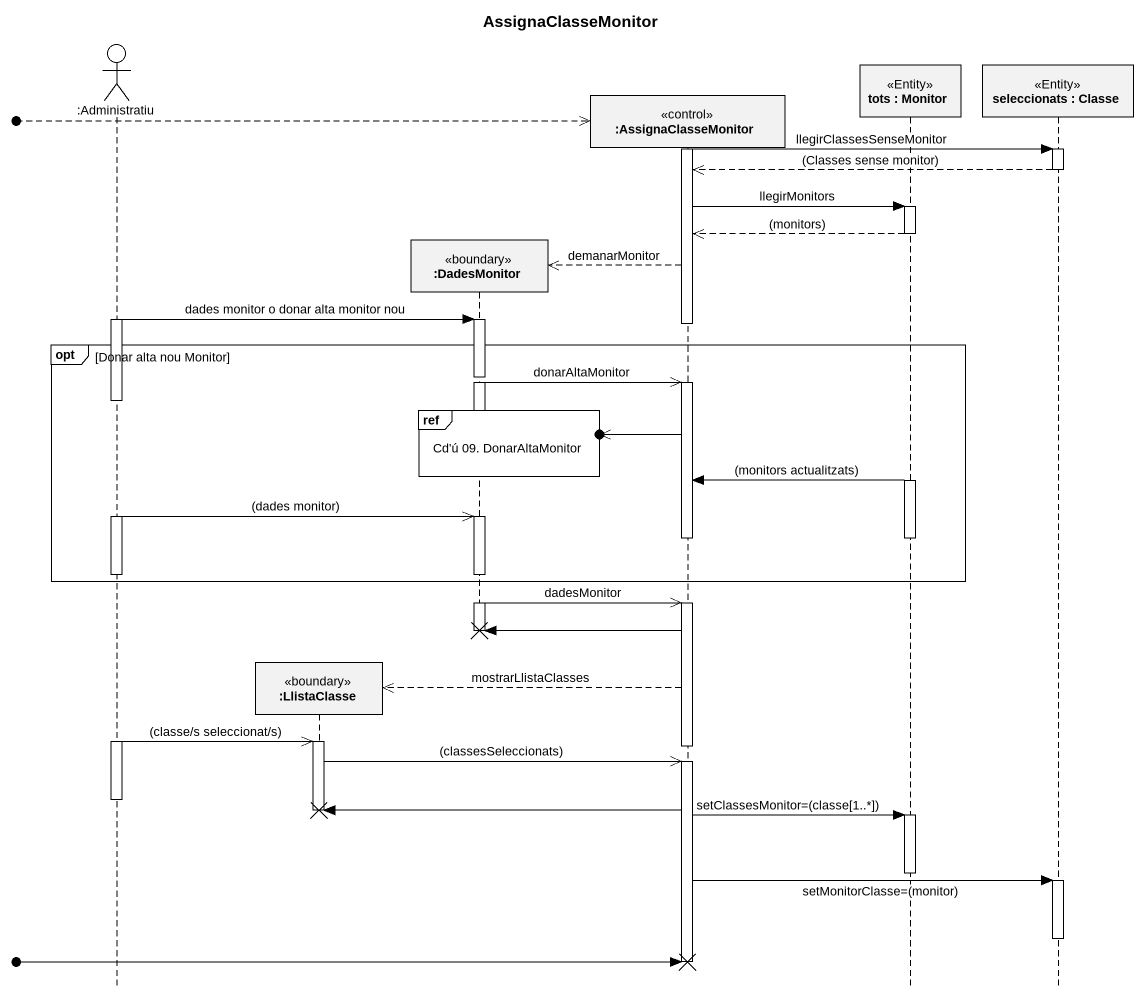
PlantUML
@startuml
title AssignaClasseMonitor
hide footbox
actor ":Administratiu" as Administratiu
participant ":LlistaClasse" as LlistaClasse <<boundary>>
participant ":DadesMonitor" as DadesMonitor <<boundary>>
participant ":AssignaClasseMonitor" as AssignaClasseMonitor <<control>>
participant "tots : Monitor" as tots <<Entity>>
participant "seleccionats : Classe" as seleccionats <<Entity>>

[o-->> AssignaClasseMonitor
activate AssignaClasseMonitor
AssignaClasseMonitor -> seleccionats : llegirClassesSenseMonitor
activate seleccionats
seleccionats -->> AssignaClasseMonitor : (Classes sense monitor)
deactivate seleccionats
AssignaClasseMonitor -> tots : llegirMonitors
activate tots
tots -->> AssignaClasseMonitor : (monitors)
deactivate tots
AssignaClasseMonitor -->> DadesMonitor ** : demanarMonitor
activate Administratiu
Administratiu -> DadesMonitor : dades monitor o donar alta monitor nou
activate DadesMonitor
deactivate AssignaClasseMonitor
opt Donar alta nou Monitor
  DadesMonitor ->> AssignaClasseMonitor : donarAltaMonitor
  activate AssignaClasseMonitor
  deactivate Administratiu
  ref over DadesMonitor : Cd'ú 09. DonarAltaMonitor
  [o<<- AssignaClasseMonitor
  deactivate DadesMonitor
  activate tots
  tots -> AssignaClasseMonitor : (monitors actualitzats)
  activate Administratiu
  Administratiu ->> DadesMonitor : (dades monitor)
  activate DadesMonitor
  deactivate AssignaClasseMonitor
  deactivate tots
  deactivate Administratiu
end
DadesMonitor ->> AssignaClasseMonitor : dadesMonitor
activate AssignaClasseMonitor
AssignaClasseMonitor -> DadesMonitor !!
deactivate DadesMonitor
AssignaClasseMonitor -->> LlistaClasse ** : mostrarLlistaClasses
activate Administratiu
Administratiu ->> LlistaClasse : (classe/s seleccionat/s)
activate LlistaClasse
deactivate AssignaClasseMonitor
LlistaClasse ->> AssignaClasseMonitor : (classesSeleccionats)
activate AssignaClasseMonitor
deactivate Administratiu
AssignaClasseMonitor -> LlistaClasse !!
deactivate LlistaClasse
AssignaClasseMonitor -> tots : setClassesMonitor=(classe[1..*])
activate tots
deactivate tots
AssignaClasseMonitor -> seleccionats : setMonitorClasse=(monitor)
activate seleccionats
deactivate seleccionats
[o-> AssignaClasseMonitor
deactivate AssignaClasseMonitor
@enduml
